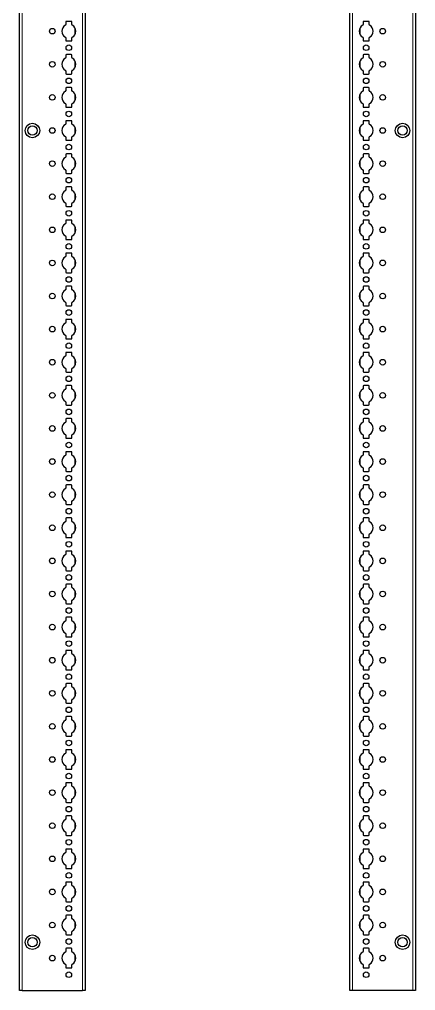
# Model space of a CAD drawing. Header units: millimetres. Extents: x -199 to 2259, y -1747 to 1507.
# Drawn here: x 1959 to 2259, y -852 to -118 of the extents above; entities that cross this region are included whole.
import ezdxf

# ---------------------------------------------------------------- set-up
doc = ezdxf.new("R2010")
doc.units = ezdxf.units.MM

msp = doc.modelspace()

# ---------------------------------------------------------------- linework, layer by layer
at = {"color": 7, "linetype": 'Continuous', "lineweight": 25}
for p, q in [((1959.21, -851.79), (1959.21, 447.21)), ((2008.91, 447.21), (2008.91, -851.79)), ((2208.91, -851.79), (2208.91, 447.21)), ((2258.61, 447.21), (2258.61, -851.79)), ((1994.26, -120.39), (1994.26, -122.27)), ((1998.36, -119.89), (1994.76, -119.89)), ((1998.86, -122.27), (1998.86, -120.39)), ((2218.96, -120.39), (2218.96, -122.27)), ((2223.06, -119.89), (2219.46, -119.89)), ((2223.56, -122.27), (2223.56, -120.39)), ((1994.26, -132.32), (1994.26, -134.19)), ((1994.76, -134.69), (1998.36, -134.69)), ((1998.86, -134.19), (1998.86, -132.32)), ((2218.96, -132.32), (2218.96, -134.19)), ((2219.46, -134.69), (2223.06, -134.69)), ((2223.56, -134.19), (2223.56, -132.32)), ((1994.26, -145.39), (1994.26, -147.27)), ((1998.36, -144.89), (1994.76, -144.89)), ((1998.86, -147.27), (1998.86, -145.39)), ((2218.96, -145.39), (2218.96, -147.27)), ((2223.06, -144.89), (2219.46, -144.89)), ((2223.56, -147.27), (2223.56, -145.39)), ((1994.26, -157.32), (1994.26, -159.19)), ((1994.76, -159.69), (1998.36, -159.69)), ((1998.86, -159.19), (1998.86, -157.32)), ((2218.96, -157.32), (2218.96, -159.19)), ((2219.46, -159.69), (2223.06, -159.69)), ((2223.56, -159.19), (2223.56, -157.32)), ((1994.26, -170.39), (1994.26, -172.27)), ((1998.36, -169.89), (1994.76, -169.89)), ((1998.86, -172.27), (1998.86, -170.39)), ((2218.96, -170.39), (2218.96, -172.27)), ((2223.06, -169.89), (2219.46, -169.89)), ((2223.56, -172.27), (2223.56, -170.39)), ((1994.26, -182.32), (1994.26, -184.19)), ((1998.86, -184.19), (1998.86, -182.32)), ((2218.96, -182.32), (2218.96, -184.19)), ((2223.56, -184.19), (2223.56, -182.32)), ((1994.76, -184.69), (1998.36, -184.69)), ((2219.46, -184.69), (2223.06, -184.69)), ((1994.26, -195.39), (1994.26, -197.27)), ((1998.36, -194.89), (1994.76, -194.89)), ((1998.86, -197.27), (1998.86, -195.39)), ((2218.96, -195.39), (2218.96, -197.27)), ((2223.06, -194.89), (2219.46, -194.89)), ((2223.56, -197.27), (2223.56, -195.39)), ((1994.26, -207.32), (1994.26, -209.19)), ((1994.76, -209.69), (1998.36, -209.69)), ((1998.86, -209.19), (1998.86, -207.32)), ((2218.96, -207.32), (2218.96, -209.19)), ((2219.46, -209.69), (2223.06, -209.69)), ((2223.56, -209.19), (2223.56, -207.32)), ((1998.36, -219.89), (1994.76, -219.89)), ((2223.06, -219.89), (2219.46, -219.89)), ((1994.26, -220.39), (1994.26, -222.27)), ((1998.86, -222.27), (1998.86, -220.39)), ((2218.96, -220.39), (2218.96, -222.27)), ((2223.56, -222.27), (2223.56, -220.39)), ((1994.26, -232.32), (1994.26, -234.19)), ((1998.86, -234.19), (1998.86, -232.32)), ((2218.96, -232.32), (2218.96, -234.19)), ((2223.56, -234.19), (2223.56, -232.32)), ((1994.76, -234.69), (1998.36, -234.69)), ((2219.46, -234.69), (2223.06, -234.69)), ((1994.26, -245.39), (1994.26, -247.27)), ((1998.36, -244.89), (1994.76, -244.89)), ((1998.86, -247.27), (1998.86, -245.39)), ((2218.96, -245.39), (2218.96, -247.27)), ((2223.06, -244.89), (2219.46, -244.89)), ((2223.56, -247.27), (2223.56, -245.39)), ((1994.26, -257.32), (1994.26, -259.19)), ((1994.76, -259.69), (1998.36, -259.69)), ((1998.86, -259.19), (1998.86, -257.32)), ((2218.96, -257.32), (2218.96, -259.19)), ((2219.46, -259.69), (2223.06, -259.69)), ((2223.56, -259.19), (2223.56, -257.32)), ((1994.26, -270.39), (1994.26, -272.27)), ((1998.36, -269.89), (1994.76, -269.89)), ((1998.86, -272.27), (1998.86, -270.39)), ((2218.96, -270.39), (2218.96, -272.27)), ((2223.06, -269.89), (2219.46, -269.89)), ((2223.56, -272.27), (2223.56, -270.39)), ((1994.26, -282.32), (1994.26, -284.19)), ((1994.76, -284.69), (1998.36, -284.69)), ((1998.86, -284.19), (1998.86, -282.32)), ((2218.96, -282.32), (2218.96, -284.19)), ((2219.46, -284.69), (2223.06, -284.69)), ((2223.56, -284.19), (2223.56, -282.32)), ((1994.26, -295.39), (1994.26, -297.27)), ((1998.36, -294.89), (1994.76, -294.89)), ((1998.86, -297.27), (1998.86, -295.39)), ((2218.96, -295.39), (2218.96, -297.27)), ((2223.06, -294.89), (2219.46, -294.89)), ((2223.56, -297.27), (2223.56, -295.39)), ((1994.26, -307.32), (1994.26, -309.19)), ((1998.86, -309.19), (1998.86, -307.32)), ((2218.96, -307.32), (2218.96, -309.19)), ((2223.56, -309.19), (2223.56, -307.32)), ((1994.76, -309.69), (1998.36, -309.69)), ((2219.46, -309.69), (2223.06, -309.69)), ((1994.26, -320.39), (1994.26, -322.27)), ((1998.36, -319.89), (1994.76, -319.89)), ((1998.86, -322.27), (1998.86, -320.39)), ((2218.96, -320.39), (2218.96, -322.27)), ((2223.06, -319.89), (2219.46, -319.89)), ((2223.56, -322.27), (2223.56, -320.39)), ((1994.26, -332.32), (1994.26, -334.19)), ((1994.76, -334.69), (1998.36, -334.69)), ((1998.86, -334.19), (1998.86, -332.32)), ((2218.96, -332.32), (2218.96, -334.19)), ((2219.46, -334.69), (2223.06, -334.69)), ((2223.56, -334.19), (2223.56, -332.32)), ((1994.26, -345.39), (1994.26, -347.27)), ((1998.36, -344.89), (1994.76, -344.89)), ((1998.86, -347.27), (1998.86, -345.39)), ((2218.96, -345.39), (2218.96, -347.27)), ((2223.06, -344.89), (2219.46, -344.89)), ((2223.56, -347.27), (2223.56, -345.39)), ((1994.26, -357.32), (1994.26, -359.19)), ((1998.86, -359.19), (1998.86, -357.32)), ((2218.96, -357.32), (2218.96, -359.19)), ((2223.56, -359.19), (2223.56, -357.32)), ((1994.76, -359.69), (1998.36, -359.69)), ((2219.46, -359.69), (2223.06, -359.69)), ((1994.26, -370.39), (1994.26, -372.27)), ((1998.36, -369.89), (1994.76, -369.89)), ((1998.86, -372.27), (1998.86, -370.39)), ((2218.96, -370.39), (2218.96, -372.27)), ((2223.06, -369.89), (2219.46, -369.89)), ((2223.56, -372.27), (2223.56, -370.39)), ((1994.26, -382.32), (1994.26, -384.19)), ((1994.76, -384.69), (1998.36, -384.69)), ((1998.86, -384.19), (1998.86, -382.32)), ((2218.96, -382.32), (2218.96, -384.19)), ((2219.46, -384.69), (2223.06, -384.69)), ((2223.56, -384.19), (2223.56, -382.32)), ((1994.26, -395.39), (1994.26, -397.27)), ((1998.36, -394.89), (1994.76, -394.89)), ((1998.86, -397.27), (1998.86, -395.39)), ((2218.96, -395.39), (2218.96, -397.27)), ((2223.06, -394.89), (2219.46, -394.89)), ((2223.56, -397.27), (2223.56, -395.39)), ((1994.26, -407.32), (1994.26, -409.19)), ((1994.76, -409.69), (1998.36, -409.69)), ((1998.86, -409.19), (1998.86, -407.32)), ((2218.96, -407.32), (2218.96, -409.19)), ((2219.46, -409.69), (2223.06, -409.69)), ((2223.56, -409.19), (2223.56, -407.32)), ((1994.26, -420.39), (1994.26, -422.27)), ((1998.36, -419.89), (1994.76, -419.89)), ((1998.86, -422.27), (1998.86, -420.39)), ((2218.96, -420.39), (2218.96, -422.27)), ((2223.06, -419.89), (2219.46, -419.89)), ((2223.56, -422.27), (2223.56, -420.39)), ((1994.26, -432.32), (1994.26, -434.19)), ((1998.86, -434.19), (1998.86, -432.32)), ((2218.96, -432.32), (2218.96, -434.19)), ((2223.56, -434.19), (2223.56, -432.32)), ((1994.76, -434.69), (1998.36, -434.69)), ((2219.46, -434.69), (2223.06, -434.69)), ((1994.26, -445.39), (1994.26, -447.27)), ((1998.36, -444.89), (1994.76, -444.89)), ((1998.86, -447.27), (1998.86, -445.39)), ((2218.96, -445.39), (2218.96, -447.27)), ((2223.06, -444.89), (2219.46, -444.89)), ((2223.56, -447.27), (2223.56, -445.39)), ((1994.26, -457.32), (1994.26, -459.19)), ((1994.76, -459.69), (1998.36, -459.69)), ((1998.86, -459.19), (1998.86, -457.32)), ((2218.96, -457.32), (2218.96, -459.19)), ((2219.46, -459.69), (2223.06, -459.69)), ((2223.56, -459.19), (2223.56, -457.32)), ((1994.26, -470.39), (1994.26, -472.27)), ((1998.36, -469.89), (1994.76, -469.89)), ((1998.86, -472.27), (1998.86, -470.39)), ((2218.96, -470.39), (2218.96, -472.27)), ((2223.06, -469.89), (2219.46, -469.89)), ((2223.56, -472.27), (2223.56, -470.39)), ((1994.26, -482.32), (1994.26, -484.19)), ((1998.86, -484.19), (1998.86, -482.32)), ((2218.96, -482.32), (2218.96, -484.19)), ((2223.56, -484.19), (2223.56, -482.32)), ((1994.76, -484.69), (1998.36, -484.69)), ((2219.46, -484.69), (2223.06, -484.69)), ((1994.26, -495.39), (1994.26, -497.27)), ((1998.36, -494.89), (1994.76, -494.89)), ((1998.86, -497.27), (1998.86, -495.39)), ((2218.96, -495.39), (2218.96, -497.27)), ((2223.06, -494.89), (2219.46, -494.89)), ((2223.56, -497.27), (2223.56, -495.39)), ((1994.26, -507.32), (1994.26, -509.19)), ((1994.76, -509.69), (1998.36, -509.69)), ((1998.86, -509.19), (1998.86, -507.32)), ((2218.96, -507.32), (2218.96, -509.19)), ((2219.46, -509.69), (2223.06, -509.69)), ((2223.56, -509.19), (2223.56, -507.32)), ((1994.26, -520.39), (1994.26, -522.27)), ((1998.36, -519.89), (1994.76, -519.89)), ((1998.86, -522.27), (1998.86, -520.39)), ((2218.96, -520.39), (2218.96, -522.27)), ((2223.06, -519.89), (2219.46, -519.89)), ((2223.56, -522.27), (2223.56, -520.39)), ((1994.26, -532.32), (1994.26, -534.19)), ((1994.76, -534.69), (1998.36, -534.69)), ((1998.86, -534.19), (1998.86, -532.32)), ((2218.96, -532.32), (2218.96, -534.19)), ((2219.46, -534.69), (2223.06, -534.69)), ((2223.56, -534.19), (2223.56, -532.32)), ((1994.26, -545.39), (1994.26, -547.27)), ((1998.36, -544.89), (1994.76, -544.89)), ((1998.86, -547.27), (1998.86, -545.39)), ((2218.96, -545.39), (2218.96, -547.27)), ((2223.06, -544.89), (2219.46, -544.89)), ((2223.56, -547.27), (2223.56, -545.39)), ((1994.26, -557.32), (1994.26, -559.19)), ((1998.86, -559.19), (1998.86, -557.32)), ((2218.96, -557.32), (2218.96, -559.19)), ((2223.56, -559.19), (2223.56, -557.32)), ((1994.76, -559.69), (1998.36, -559.69)), ((2219.46, -559.69), (2223.06, -559.69)), ((1994.26, -570.39), (1994.26, -572.27)), ((1998.36, -569.89), (1994.76, -569.89)), ((1998.86, -572.27), (1998.86, -570.39)), ((2218.96, -570.39), (2218.96, -572.27)), ((2223.06, -569.89), (2219.46, -569.89)), ((2223.56, -572.27), (2223.56, -570.39)), ((1994.26, -582.32), (1994.26, -584.19)), ((1994.76, -584.69), (1998.36, -584.69)), ((1998.86, -584.19), (1998.86, -582.32)), ((2218.96, -582.32), (2218.96, -584.19)), ((2219.46, -584.69), (2223.06, -584.69)), ((2223.56, -584.19), (2223.56, -582.32)), ((1994.26, -595.39), (1994.26, -597.27)), ((1998.36, -594.89), (1994.76, -594.89)), ((1998.86, -597.27), (1998.86, -595.39)), ((2218.96, -595.39), (2218.96, -597.27)), ((2223.06, -594.89), (2219.46, -594.89)), ((2223.56, -597.27), (2223.56, -595.39)), ((1994.26, -607.32), (1994.26, -609.19)), ((1998.86, -609.19), (1998.86, -607.32)), ((2218.96, -607.32), (2218.96, -609.19)), ((2223.56, -609.19), (2223.56, -607.32)), ((1994.76, -609.69), (1998.36, -609.69)), ((2219.46, -609.69), (2223.06, -609.69)), ((1994.26, -620.39), (1994.26, -622.27)), ((1998.36, -619.89), (1994.76, -619.89)), ((1998.86, -622.27), (1998.86, -620.39)), ((2218.96, -620.39), (2218.96, -622.27)), ((2223.06, -619.89), (2219.46, -619.89)), ((2223.56, -622.27), (2223.56, -620.39)), ((1994.26, -632.32), (1994.26, -634.19)), ((1994.76, -634.69), (1998.36, -634.69)), ((1998.86, -634.19), (1998.86, -632.32)), ((2218.96, -632.32), (2218.96, -634.19)), ((2219.46, -634.69), (2223.06, -634.69)), ((2223.56, -634.19), (2223.56, -632.32)), ((1998.36, -644.89), (1994.76, -644.89)), ((2223.06, -644.89), (2219.46, -644.89)), ((1994.26, -645.39), (1994.26, -647.27)), ((1998.86, -647.27), (1998.86, -645.39)), ((2218.96, -645.39), (2218.96, -647.27)), ((2223.56, -647.27), (2223.56, -645.39)), ((1994.26, -657.32), (1994.26, -659.19)), ((1994.76, -659.69), (1998.36, -659.69)), ((1998.86, -659.19), (1998.86, -657.32)), ((2218.96, -657.32), (2218.96, -659.19)), ((2219.46, -659.69), (2223.06, -659.69)), ((2223.56, -659.19), (2223.56, -657.32)), ((1994.26, -670.39), (1994.26, -672.27)), ((1998.36, -669.89), (1994.76, -669.89)), ((1998.86, -672.27), (1998.86, -670.39)), ((2218.96, -670.39), (2218.96, -672.27)), ((2223.06, -669.89), (2219.46, -669.89)), ((2223.56, -672.27), (2223.56, -670.39)), ((1994.26, -682.32), (1994.26, -684.19)), ((1994.76, -684.69), (1998.36, -684.69)), ((1998.86, -684.19), (1998.86, -682.32)), ((2218.96, -682.32), (2218.96, -684.19)), ((2219.46, -684.69), (2223.06, -684.69)), ((2223.56, -684.19), (2223.56, -682.32)), ((1994.26, -695.39), (1994.26, -697.27)), ((1998.36, -694.89), (1994.76, -694.89)), ((1998.86, -697.27), (1998.86, -695.39)), ((2218.96, -695.39), (2218.96, -697.27)), ((2223.06, -694.89), (2219.46, -694.89)), ((2223.56, -697.27), (2223.56, -695.39)), ((1994.26, -707.32), (1994.26, -709.19)), ((1994.76, -709.69), (1998.36, -709.69)), ((1998.86, -709.19), (1998.86, -707.32)), ((2218.96, -707.32), (2218.96, -709.19)), ((2219.46, -709.69), (2223.06, -709.69)), ((2223.56, -709.19), (2223.56, -707.32)), ((1994.26, -720.39), (1994.26, -722.27)), ((1998.36, -719.89), (1994.76, -719.89)), ((1998.86, -722.27), (1998.86, -720.39)), ((2218.96, -720.39), (2218.96, -722.27)), ((2223.06, -719.89), (2219.46, -719.89)), ((2223.56, -722.27), (2223.56, -720.39)), ((1994.26, -732.32), (1994.26, -734.19)), ((1998.86, -734.19), (1998.86, -732.32)), ((2218.96, -732.32), (2218.96, -734.19)), ((2223.56, -734.19), (2223.56, -732.32)), ((1994.76, -734.69), (1998.36, -734.69)), ((2219.46, -734.69), (2223.06, -734.69)), ((1994.26, -745.39), (1994.26, -747.27)), ((1998.36, -744.89), (1994.76, -744.89)), ((1998.86, -747.27), (1998.86, -745.39)), ((2218.96, -745.39), (2218.96, -747.27)), ((2223.06, -744.89), (2219.46, -744.89)), ((2223.56, -747.27), (2223.56, -745.39)), ((1994.26, -757.32), (1994.26, -759.19)), ((1994.76, -759.69), (1998.36, -759.69)), ((1998.86, -759.19), (1998.86, -757.32)), ((2218.96, -757.32), (2218.96, -759.19)), ((2219.46, -759.69), (2223.06, -759.69)), ((2223.56, -759.19), (2223.56, -757.32)), ((1998.36, -769.89), (1994.76, -769.89)), ((2223.06, -769.89), (2219.46, -769.89)), ((1994.26, -770.39), (1994.26, -772.27)), ((1998.86, -772.27), (1998.86, -770.39)), ((2218.96, -770.39), (2218.96, -772.27)), ((2223.56, -772.27), (2223.56, -770.39)), ((1994.26, -782.32), (1994.26, -784.19)), ((1994.76, -784.69), (1998.36, -784.69)), ((1998.86, -784.19), (1998.86, -782.32)), ((2218.96, -782.32), (2218.96, -784.19)), ((2219.46, -784.69), (2223.06, -784.69)), ((2223.56, -784.19), (2223.56, -782.32)), ((1994.26, -795.39), (1994.26, -797.27)), ((1998.36, -794.89), (1994.76, -794.89)), ((1998.86, -797.27), (1998.86, -795.39)), ((2218.96, -795.39), (2218.96, -797.27)), ((2223.06, -794.89), (2219.46, -794.89)), ((2223.56, -797.27), (2223.56, -795.39)), ((1994.26, -807.32), (1994.26, -809.19)), ((1994.76, -809.69), (1998.36, -809.69)), ((1998.86, -809.19), (1998.86, -807.32)), ((2218.96, -807.32), (2218.96, -809.19)), ((2219.46, -809.69), (2223.06, -809.69)), ((2223.56, -809.19), (2223.56, -807.32)), ((1994.26, -820.39), (1994.26, -822.27)), ((1998.36, -819.89), (1994.76, -819.89)), ((1998.86, -822.27), (1998.86, -820.39)), ((2218.96, -820.39), (2218.96, -822.27)), ((2223.06, -819.89), (2219.46, -819.89)), ((2223.56, -822.27), (2223.56, -820.39)), ((1994.26, -832.32), (1994.26, -834.19)), ((1994.76, -834.69), (1998.36, -834.69)), ((1998.86, -834.19), (1998.86, -832.32)), ((2218.96, -832.32), (2218.96, -834.19)), ((2219.46, -834.69), (2223.06, -834.69)), ((2223.56, -834.19), (2223.56, -832.32)), ((1961.21, -851.79), (1959.21, -851.79)), ((1961.21, -851.79), (2006.91, -851.79)), ((2008.91, -851.79), (2006.91, -851.79)), ((2210.91, -851.79), (2208.91, -851.79)), ((2256.61, -851.79), (2210.91, -851.79)), ((2258.61, -851.79), (2256.61, -851.79))]:
    msp.add_line(p, q, dxfattribs=at)
at = {"color": 8, "linetype": 'Continuous', "lineweight": 18}
for p, q in [((1961.21, 447.21), (1961.21, -851.79)), ((2006.91, -851.79), (2006.91, 447.21)), ((2210.91, 447.21), (2210.91, -851.79)), ((2256.61, -851.79), (2256.61, 447.21)), ((2001.06, -130), (2001.06, -124.59)), ((2216.76, -124.59), (2216.76, -130)), ((2001.06, -155), (2001.06, -149.59)), ((2216.76, -149.59), (2216.76, -155)), ((2001.06, -180), (2001.06, -174.59)), ((2216.76, -174.59), (2216.76, -180)), ((2001.06, -205), (2001.06, -199.59)), ((2216.76, -199.59), (2216.76, -205)), ((2001.06, -230), (2001.06, -224.59)), ((2216.76, -224.59), (2216.76, -230)), ((2001.06, -255), (2001.06, -249.59)), ((2216.76, -249.59), (2216.76, -255)), ((2001.06, -280), (2001.06, -274.59)), ((2216.76, -274.59), (2216.76, -280)), ((2001.06, -305), (2001.06, -299.59)), ((2216.76, -299.59), (2216.76, -305)), ((2001.06, -330), (2001.06, -324.59)), ((2216.76, -324.59), (2216.76, -330)), ((2001.06, -355), (2001.06, -349.59)), ((2216.76, -349.59), (2216.76, -355)), ((2001.06, -380), (2001.06, -374.59)), ((2216.76, -374.59), (2216.76, -380)), ((2001.06, -405), (2001.06, -399.59)), ((2216.76, -399.59), (2216.76, -405)), ((2001.06, -430), (2001.06, -424.59)), ((2216.76, -424.59), (2216.76, -430)), ((2001.06, -455), (2001.06, -449.59)), ((2216.76, -449.59), (2216.76, -455)), ((2001.06, -480), (2001.06, -474.59)), ((2216.76, -474.59), (2216.76, -480)), ((2001.06, -505), (2001.06, -499.59)), ((2216.76, -499.59), (2216.76, -505)), ((2001.06, -530), (2001.06, -524.59)), ((2216.76, -524.59), (2216.76, -530)), ((2001.06, -555), (2001.06, -549.59)), ((2216.76, -549.59), (2216.76, -555)), ((2001.06, -580), (2001.06, -574.59)), ((2216.76, -574.59), (2216.76, -580)), ((2001.06, -605), (2001.06, -599.59)), ((2216.76, -599.59), (2216.76, -605)), ((2001.06, -630), (2001.06, -624.59)), ((2216.76, -624.59), (2216.76, -630)), ((2001.06, -655), (2001.06, -649.59)), ((2216.76, -649.59), (2216.76, -655)), ((2001.06, -680), (2001.06, -674.59)), ((2216.76, -674.59), (2216.76, -680)), ((2001.06, -705), (2001.06, -699.59)), ((2216.76, -699.59), (2216.76, -705)), ((2001.06, -730), (2001.06, -724.59)), ((2216.76, -724.59), (2216.76, -730)), ((2001.06, -755), (2001.06, -749.59)), ((2216.76, -749.59), (2216.76, -755)), ((2001.06, -780), (2001.06, -774.59)), ((2216.76, -774.59), (2216.76, -780)), ((2001.06, -805), (2001.06, -799.59)), ((2216.76, -799.59), (2216.76, -805)), ((2001.06, -830), (2001.06, -824.59)), ((2216.76, -824.59), (2216.76, -830))]:
    msp.add_line(p, q, dxfattribs=at)
at = {"color": 7, "linetype": 'Continuous', "lineweight": 25}
for centre, radius in [((1984.06, -127.29), 2.12), ((2233.76, -127.29), 2.12), ((1996.56, -139.79), 2.12), ((2221.26, -139.79), 2.12), ((1984.06, -152.29), 2.12), ((2233.76, -152.29), 2.12), ((1996.56, -164.79), 2.12), ((2221.26, -164.79), 2.12), ((1984.06, -177.29), 2.12), ((2233.76, -177.29), 2.12), ((1996.56, -189.79), 2.12), ((2221.26, -189.79), 2.12), ((1969.06, -202.29), 5.5), ((2248.76, -202.29), 5.5), ((1969.06, -202.29), 3.5), ((1984.06, -202.29), 2.12), ((2233.76, -202.29), 2.13), ((2248.76, -202.29), 3.5), ((1996.56, -214.79), 2.12), ((2221.26, -214.79), 2.12), ((1984.06, -227.29), 2.12), ((2233.76, -227.29), 2.12), ((1996.56, -239.79), 2.12), ((2221.26, -239.79), 2.12), ((1984.06, -252.29), 2.12), ((2233.76, -252.29), 2.12), ((1996.56, -264.79), 2.12), ((2221.26, -264.79), 2.12), ((1984.06, -277.29), 2.12), ((2233.76, -277.29), 2.12), ((1996.56, -289.79), 2.12), ((2221.26, -289.79), 2.12), ((1984.06, -302.29), 2.12), ((2233.76, -302.29), 2.13), ((1996.56, -314.79), 2.12), ((2221.26, -314.79), 2.12), ((1984.06, -327.29), 2.12), ((2233.76, -327.29), 2.13), ((1996.56, -339.79), 2.12), ((2221.26, -339.79), 2.12), ((1984.06, -352.29), 2.12), ((2233.76, -352.29), 2.13), ((1996.56, -364.79), 2.12), ((2221.26, -364.79), 2.12), ((1984.06, -377.29), 2.12), ((2233.76, -377.29), 2.13), ((1996.56, -389.79), 2.12), ((2221.26, -389.79), 2.12), ((1984.06, -402.29), 2.12), ((2233.76, -402.29), 2.13), ((1996.56, -414.79), 2.12), ((2221.26, -414.79), 2.12), ((1984.06, -427.29), 2.12), ((2233.76, -427.29), 2.13), ((1996.56, -439.79), 2.12), ((2221.26, -439.79), 2.12), ((1984.06, -452.29), 2.12), ((2233.76, -452.29), 2.13), ((1996.56, -464.79), 2.12), ((2221.26, -464.79), 2.13), ((1984.06, -477.29), 2.12), ((2233.76, -477.29), 2.13), ((1996.56, -489.79), 2.13), ((2221.26, -489.79), 2.12), ((1984.06, -502.29), 2.13), ((2233.76, -502.29), 2.13), ((1996.56, -514.79), 2.13), ((2221.26, -514.79), 2.12), ((1984.06, -527.29), 2.13), ((2233.76, -527.29), 2.13), ((1996.56, -539.79), 2.13), ((2221.26, -539.79), 2.12), ((1984.06, -552.29), 2.13), ((2233.76, -552.29), 2.13), ((1996.56, -564.79), 2.13), ((2221.26, -564.79), 2.12), ((1984.06, -577.29), 2.13), ((2233.76, -577.29), 2.13), ((1996.56, -589.79), 2.13), ((2221.26, -589.79), 2.12), ((1984.06, -602.29), 2.13), ((2233.76, -602.29), 2.13), ((1996.56, -614.79), 2.12), ((2221.26, -614.79), 2.12), ((1984.06, -627.29), 2.12), ((2233.76, -627.29), 2.13), ((1996.56, -639.79), 2.12), ((2221.26, -639.79), 2.12), ((1984.06, -652.29), 2.12), ((2233.76, -652.29), 2.13), ((1996.56, -664.79), 2.12), ((2221.26, -664.79), 2.12), ((1984.06, -677.29), 2.12), ((2233.76, -677.29), 2.13), ((1996.56, -689.79), 2.12), ((2221.26, -689.79), 2.12), ((1984.06, -702.29), 2.12), ((2233.76, -702.29), 2.13), ((1996.56, -714.79), 2.12), ((2221.26, -714.79), 2.12), ((1984.06, -727.29), 2.12), ((2233.76, -727.29), 2.13), ((1996.56, -739.79), 2.12), ((2221.26, -739.79), 2.13), ((1984.06, -752.29), 2.12), ((2233.76, -752.29), 2.13), ((1996.56, -764.79), 2.12), ((2221.26, -764.79), 2.12), ((1984.06, -777.29), 2.12), ((2233.76, -777.29), 2.13), ((1996.56, -789.79), 2.12), ((2221.26, -789.79), 2.13), ((1984.06, -802.29), 2.12), ((2233.76, -802.29), 2.13), ((1969.06, -815.29), 5.5), ((1969.06, -815.29), 3.5), ((1996.56, -814.79), 2.12), ((2221.26, -814.79), 2.13), ((2248.76, -815.29), 5.5), ((2248.76, -815.29), 3.5), ((1984.06, -827.29), 2.12), ((2233.76, -827.29), 2.13), ((1996.56, -839.79), 2.12), ((2221.26, -839.79), 2.13)]:
    msp.add_circle(centre, radius, dxfattribs=at)
for centre, radius, start, end in [((1996.56, -127.29), 5.25, 119.14074, 240.85926), ((1993.76, -122.27), 0.5, 299.14074, 0), ((1994.76, -120.39), 0.5, 90, 180), ((1998.36, -120.39), 0.5, 0, 90), ((1999.36, -122.27), 0.5, 180, 240.85926), ((1996.56, -127.29), 5.25, 299.14074, 60.85926), ((2221.26, -127.29), 5.25, 119.14074, 240.85926), ((2218.46, -122.27), 0.5, 299.14074, 0), ((2219.46, -120.39), 0.5, 90, 180), ((2223.06, -120.39), 0.5, 0, 90), ((2224.06, -122.27), 0.5, 180, 240.85926), ((2221.26, -127.29), 5.25, 299.14074, 60.85926), ((1993.76, -132.32), 0.5, 0, 60.85926), ((1999.36, -132.32), 0.5, 119.14074, 180), ((2218.46, -132.32), 0.5, 0, 60.85926), ((2224.06, -132.32), 0.5, 119.14074, 180), ((1994.76, -134.19), 0.5, 180, 270), ((1998.36, -134.19), 0.5, 270, 0), ((2219.46, -134.19), 0.5, 180, 270), ((2223.06, -134.19), 0.5, 270, 0), ((1994.76, -145.39), 0.5, 90, 180), ((1998.36, -145.39), 0.5, 0, 90), ((2219.46, -145.39), 0.5, 90, 180), ((2223.06, -145.39), 0.5, 0, 90), ((1996.56, -152.29), 5.25, 119.14074, 240.85926), ((1993.76, -147.27), 0.5, 299.14074, 0), ((1999.36, -147.27), 0.5, 180, 240.85926), ((1996.56, -152.29), 5.25, 299.14074, 60.85926), ((2221.26, -152.29), 5.25, 119.14074, 240.85926), ((2218.46, -147.27), 0.5, 299.14074, 0), ((2224.06, -147.27), 0.5, 180, 240.85926), ((2221.26, -152.29), 5.25, 299.14074, 60.85926), ((1993.76, -157.32), 0.5, 0, 60.85926), ((1994.76, -159.19), 0.5, 180, 270), ((1998.36, -159.19), 0.5, 270, 0), ((1999.36, -157.32), 0.5, 119.14074, 180), ((2218.46, -157.32), 0.5, 0, 60.85926), ((2219.46, -159.19), 0.5, 180, 270), ((2223.06, -159.19), 0.5, 270, 0), ((2224.06, -157.32), 0.5, 119.14074, 180), ((1996.56, -177.29), 5.25, 119.14074, 240.85926), ((1993.76, -172.27), 0.5, 299.14074, 0), ((1994.76, -170.39), 0.5, 90, 180), ((1998.36, -170.39), 0.5, 0, 90), ((1999.36, -172.27), 0.5, 180, 240.85926), ((1996.56, -177.29), 5.25, 299.14074, 60.85926), ((2221.26, -177.29), 5.25, 119.14074, 240.85926), ((2218.46, -172.27), 0.5, 299.14074, 0), ((2219.46, -170.39), 0.5, 90, 180), ((2223.06, -170.39), 0.5, 0, 90), ((2224.06, -172.27), 0.5, 180, 240.85926), ((2221.26, -177.29), 5.25, 299.14074, 60.85926), ((1993.76, -182.32), 0.5, 0, 60.85926), ((1999.36, -182.32), 0.5, 119.14074, 180), ((2218.46, -182.32), 0.5, 0, 60.85926), ((2224.06, -182.32), 0.5, 119.14074, 180), ((1994.76, -184.19), 0.5, 180, 270), ((1998.36, -184.19), 0.5, 270, 0), ((2219.46, -184.19), 0.5, 180, 270), ((2223.06, -184.19), 0.5, 270, 0), ((1996.56, -202.29), 5.25, 119.14074, 240.85926), ((1993.76, -197.27), 0.5, 299.14074, 0), ((1994.76, -195.39), 0.5, 90, 180), ((1998.36, -195.39), 0.5, 0, 90), ((1999.36, -197.27), 0.5, 180, 240.85926), ((1996.56, -202.29), 5.25, 299.14074, 60.85926), ((2221.26, -202.29), 5.25, 119.14074, 240.85926), ((2218.46, -197.27), 0.5, 299.14074, 0), ((2219.46, -195.39), 0.5, 90, 180), ((2223.06, -195.39), 0.5, 0, 90), ((2224.06, -197.27), 0.5, 180, 240.85926), ((2221.26, -202.29), 5.25, 299.14074, 60.85926), ((1993.76, -207.32), 0.5, 0, 60.85926), ((1994.76, -209.19), 0.5, 180, 270), ((1998.36, -209.19), 0.5, 270, 0), ((1999.36, -207.32), 0.5, 119.14074, 180), ((2218.46, -207.32), 0.5, 0, 60.85926), ((2219.46, -209.19), 0.5, 180, 270), ((2223.06, -209.19), 0.5, 270, 0), ((2224.06, -207.32), 0.5, 119.14074, 180), ((1994.76, -220.39), 0.5, 90, 180), ((1998.36, -220.39), 0.5, 0, 90), ((2219.46, -220.39), 0.5, 90, 180), ((2223.06, -220.39), 0.5, 0, 90), ((1996.56, -227.29), 5.25, 119.14074, 240.85926), ((1993.76, -222.27), 0.5, 299.14074, 0), ((1999.36, -222.27), 0.5, 180, 240.85926), ((1996.56, -227.29), 5.25, 299.14074, 60.85926), ((2221.26, -227.29), 5.25, 119.14074, 240.85926), ((2218.46, -222.27), 0.5, 299.14074, 0), ((2224.06, -222.27), 0.5, 180, 240.85926), ((2221.26, -227.29), 5.25, 299.14074, 60.85926), ((1993.76, -232.32), 0.5, 0, 60.85926), ((1994.76, -234.19), 0.5, 180, 270), ((1998.36, -234.19), 0.5, 270, 0), ((1999.36, -232.32), 0.5, 119.14074, 180), ((2218.46, -232.32), 0.5, 0, 60.85926), ((2219.46, -234.19), 0.5, 180, 270), ((2223.06, -234.19), 0.5, 270, 0), ((2224.06, -232.32), 0.5, 119.14074, 180), ((1996.56, -252.29), 5.25, 119.14074, 240.85926), ((1993.76, -247.27), 0.5, 299.14074, 0), ((1994.76, -245.39), 0.5, 90, 180), ((1998.36, -245.39), 0.5, 0, 90), ((1999.36, -247.27), 0.5, 180, 240.85926), ((1996.56, -252.29), 5.25, 299.14074, 60.85926), ((2221.26, -252.29), 5.25, 119.14074, 240.85926), ((2218.46, -247.27), 0.5, 299.14074, 0), ((2219.46, -245.39), 0.5, 90, 180), ((2223.06, -245.39), 0.5, 0, 90), ((2224.06, -247.27), 0.5, 180, 240.85926), ((2221.26, -252.29), 5.25, 299.14074, 60.85926), ((1993.76, -257.32), 0.5, 0, 60.85926), ((1994.76, -259.19), 0.5, 180, 270), ((1998.36, -259.19), 0.5, 270, 0), ((1999.36, -257.32), 0.5, 119.14074, 180), ((2218.46, -257.32), 0.5, 0, 60.85926), ((2219.46, -259.19), 0.5, 180, 270), ((2223.06, -259.19), 0.5, 270, 0), ((2224.06, -257.32), 0.5, 119.14074, 180), ((1994.76, -270.39), 0.5, 90, 180), ((1998.36, -270.39), 0.5, 0, 90), ((2219.46, -270.39), 0.5, 90, 180), ((2223.06, -270.39), 0.5, 0, 90), ((1996.56, -277.29), 5.25, 119.14074, 240.85926), ((1993.76, -272.27), 0.5, 299.14074, 0), ((1999.36, -272.27), 0.5, 180, 240.85926), ((1996.56, -277.29), 5.25, 299.14074, 60.85926), ((2221.26, -277.29), 5.25, 119.14074, 240.85926), ((2218.46, -272.27), 0.5, 299.14074, 0), ((2224.06, -272.27), 0.5, 180, 240.85926), ((2221.26, -277.29), 5.25, 299.14074, 60.85926), ((1993.76, -282.32), 0.5, 0, 60.85926), ((1994.76, -284.19), 0.5, 180, 270), ((1998.36, -284.19), 0.5, 270, 0), ((1999.36, -282.32), 0.5, 119.14074, 180), ((2218.46, -282.32), 0.5, 0, 60.85926), ((2219.46, -284.19), 0.5, 180, 270), ((2223.06, -284.19), 0.5, 270, 0), ((2224.06, -282.32), 0.5, 119.14074, 180), ((1996.56, -302.29), 5.25, 119.14074, 240.85926), ((1993.76, -297.27), 0.5, 299.14074, 0), ((1994.76, -295.39), 0.5, 90, 180), ((1998.36, -295.39), 0.5, 0, 90), ((1999.36, -297.27), 0.5, 180, 240.85926), ((1996.56, -302.29), 5.25, 299.14074, 60.85926), ((2221.26, -302.29), 5.25, 119.14074, 240.85926), ((2218.46, -297.27), 0.5, 299.14074, 0), ((2219.46, -295.39), 0.5, 90, 180), ((2223.06, -295.39), 0.5, 0, 90), ((2224.06, -297.27), 0.5, 180, 240.85926), ((2221.26, -302.29), 5.25, 299.14074, 60.85926), ((1993.76, -307.32), 0.5, 0, 60.85926), ((1999.36, -307.32), 0.5, 119.14074, 180), ((2218.46, -307.32), 0.5, 0, 60.85926), ((2224.06, -307.32), 0.5, 119.14074, 180), ((1994.76, -309.19), 0.5, 180, 270), ((1998.36, -309.19), 0.5, 270, 0), ((2219.46, -309.19), 0.5, 180, 270), ((2223.06, -309.19), 0.5, 270, 0), ((1993.76, -322.27), 0.5, 299.14074, 0), ((1994.76, -320.39), 0.5, 90, 180), ((1998.36, -320.39), 0.5, 0, 90), ((1999.36, -322.27), 0.5, 180, 240.85926), ((2218.46, -322.27), 0.5, 299.14074, 0), ((2219.46, -320.39), 0.5, 90, 180), ((2223.06, -320.39), 0.5, 0, 90), ((2224.06, -322.27), 0.5, 180, 240.85926), ((1996.56, -327.29), 5.25, 119.14074, 240.85926), ((1996.56, -327.29), 5.25, 299.14074, 60.85926), ((2221.26, -327.29), 5.25, 119.14074, 240.85926), ((2221.26, -327.29), 5.25, 299.14074, 60.85926), ((1993.76, -332.32), 0.5, 0, 60.85926), ((1994.76, -334.19), 0.5, 180, 270), ((1998.36, -334.19), 0.5, 270, 0), ((1999.36, -332.32), 0.5, 119.14074, 180), ((2218.46, -332.32), 0.5, 0, 60.85926), ((2219.46, -334.19), 0.5, 180, 270), ((2223.06, -334.19), 0.5, 270, 0), ((2224.06, -332.32), 0.5, 119.14074, 180), ((1996.56, -352.29), 5.25, 119.14074, 240.85926), ((1993.76, -347.27), 0.5, 299.14074, 0), ((1994.76, -345.39), 0.5, 90, 180), ((1998.36, -345.39), 0.5, 0, 90), ((1999.36, -347.27), 0.5, 180, 240.85926), ((1996.56, -352.29), 5.25, 299.14074, 60.85926), ((2221.26, -352.29), 5.25, 119.14074, 240.85926), ((2218.46, -347.27), 0.5, 299.14074, 0), ((2219.46, -345.39), 0.5, 90, 180), ((2223.06, -345.39), 0.5, 0, 90), ((2224.06, -347.27), 0.5, 180, 240.85926), ((2221.26, -352.29), 5.25, 299.14074, 60.85926), ((1993.76, -357.32), 0.5, 0, 60.85926), ((1994.76, -359.19), 0.5, 180, 270), ((1998.36, -359.19), 0.5, 270, 0), ((1999.36, -357.32), 0.5, 119.14074, 180), ((2218.46, -357.32), 0.5, 0, 60.85926), ((2219.46, -359.19), 0.5, 180, 270), ((2223.06, -359.19), 0.5, 270, 0), ((2224.06, -357.32), 0.5, 119.14074, 180), ((1996.56, -377.29), 5.25, 119.14074, 240.85926), ((1993.76, -372.27), 0.5, 299.14074, 0), ((1994.76, -370.39), 0.5, 90, 180), ((1998.36, -370.39), 0.5, 0, 90), ((1999.36, -372.27), 0.5, 180, 240.85926), ((1996.56, -377.29), 5.25, 299.14074, 60.85926), ((2221.26, -377.29), 5.25, 119.14074, 240.85926), ((2218.46, -372.27), 0.5, 299.14074, 0), ((2219.46, -370.39), 0.5, 90, 180), ((2223.06, -370.39), 0.5, 0, 90), ((2224.06, -372.27), 0.5, 180, 240.85926), ((2221.26, -377.29), 5.25, 299.14074, 60.85926), ((1993.76, -382.32), 0.5, 0, 60.85926), ((1994.76, -384.19), 0.5, 180, 270), ((1998.36, -384.19), 0.5, 270, 0), ((1999.36, -382.32), 0.5, 119.14074, 180), ((2218.46, -382.32), 0.5, 0, 60.85926), ((2219.46, -384.19), 0.5, 180, 270), ((2223.06, -384.19), 0.5, 270, 0), ((2224.06, -382.32), 0.5, 119.14074, 180), ((1994.76, -395.39), 0.5, 90, 180), ((1998.36, -395.39), 0.5, 0, 90), ((2219.46, -395.39), 0.5, 90, 180), ((2223.06, -395.39), 0.5, 0, 90), ((1996.56, -402.29), 5.25, 119.14074, 240.85926), ((1993.76, -397.27), 0.5, 299.14074, 0), ((1999.36, -397.27), 0.5, 180, 240.85926), ((1996.56, -402.29), 5.25, 299.14074, 60.85926), ((2221.26, -402.29), 5.25, 119.14074, 240.85926), ((2218.46, -397.27), 0.5, 299.14074, 0), ((2224.06, -397.27), 0.5, 180, 240.85926), ((2221.26, -402.29), 5.25, 299.14074, 60.85926), ((1993.76, -407.32), 0.5, 0, 60.85926), ((1994.76, -409.19), 0.5, 180, 270), ((1998.36, -409.19), 0.5, 270, 0), ((1999.36, -407.32), 0.5, 119.14074, 180), ((2218.46, -407.32), 0.5, 0, 60.85926), ((2219.46, -409.19), 0.5, 180, 270), ((2223.06, -409.19), 0.5, 270, 0), ((2224.06, -407.32), 0.5, 119.14074, 180), ((1996.56, -427.29), 5.25, 119.14074, 240.85926), ((1993.76, -422.27), 0.5, 299.14074, 0), ((1994.76, -420.39), 0.5, 90, 180), ((1998.36, -420.39), 0.5, 0, 90), ((1999.36, -422.27), 0.5, 180, 240.85926), ((1996.56, -427.29), 5.25, 299.14074, 60.85926), ((2221.26, -427.29), 5.25, 119.14074, 240.85926), ((2218.46, -422.27), 0.5, 299.14074, 0), ((2219.46, -420.39), 0.5, 90, 180), ((2223.06, -420.39), 0.5, 0, 90), ((2224.06, -422.27), 0.5, 180, 240.85926), ((2221.26, -427.29), 5.25, 299.14074, 60.85926), ((1993.76, -432.32), 0.5, 0, 60.85926), ((1999.36, -432.32), 0.5, 119.14074, 180), ((2218.46, -432.32), 0.5, 0, 60.85926), ((2224.06, -432.32), 0.5, 119.14074, 180), ((1994.76, -434.19), 0.5, 180, 270), ((1998.36, -434.19), 0.5, 270, 0), ((2219.46, -434.19), 0.5, 180, 270), ((2223.06, -434.19), 0.5, 270, 0), ((1993.76, -447.27), 0.5, 299.14074, 0), ((1994.76, -445.39), 0.5, 90, 180), ((1998.36, -445.39), 0.5, 0, 90), ((1999.36, -447.27), 0.5, 180, 240.85926), ((2218.46, -447.27), 0.5, 299.14074, 0), ((2219.46, -445.39), 0.5, 90, 180), ((2223.06, -445.39), 0.5, 0, 90), ((2224.06, -447.27), 0.5, 180, 240.85926), ((1996.56, -452.29), 5.25, 119.14074, 240.85926), ((1996.56, -452.29), 5.25, 299.14074, 60.85926), ((2221.26, -452.29), 5.25, 119.14074, 240.85926), ((2221.26, -452.29), 5.25, 299.14074, 60.85926), ((1993.76, -457.32), 0.5, 0, 60.85926), ((1994.76, -459.19), 0.5, 180, 270), ((1998.36, -459.19), 0.5, 270, 0), ((1999.36, -457.32), 0.5, 119.14074, 180), ((2218.46, -457.32), 0.5, 0, 60.85926), ((2219.46, -459.19), 0.5, 180, 270), ((2223.06, -459.19), 0.5, 270, 0), ((2224.06, -457.32), 0.5, 119.14074, 180), ((1996.56, -477.29), 5.25, 119.14074, 240.85926), ((1993.76, -472.27), 0.5, 299.14074, 0), ((1994.76, -470.39), 0.5, 90, 180), ((1998.36, -470.39), 0.5, 0, 90), ((1999.36, -472.27), 0.5, 180, 240.85926), ((1996.56, -477.29), 5.25, 299.14074, 60.85926), ((2221.26, -477.29), 5.25, 119.14074, 240.85926), ((2218.46, -472.27), 0.5, 299.14074, 0), ((2219.46, -470.39), 0.5, 90, 180), ((2223.06, -470.39), 0.5, 0, 90), ((2224.06, -472.27), 0.5, 180, 240.85926), ((2221.26, -477.29), 5.25, 299.14074, 60.85926), ((1993.76, -482.32), 0.5, 0, 60.85926), ((1999.36, -482.32), 0.5, 119.14074, 180), ((2218.46, -482.32), 0.5, 0, 60.85926), ((2224.06, -482.32), 0.5, 119.14074, 180), ((1994.76, -484.19), 0.5, 180, 270), ((1998.36, -484.19), 0.5, 270, 0), ((2219.46, -484.19), 0.5, 180, 270), ((2223.06, -484.19), 0.5, 270, 0), ((1996.56, -502.29), 5.25, 119.14074, 240.85926), ((1993.76, -497.27), 0.5, 299.14074, 0), ((1994.76, -495.39), 0.5, 90, 180), ((1998.36, -495.39), 0.5, 0, 90), ((1999.36, -497.27), 0.5, 180, 240.85926), ((1996.56, -502.29), 5.25, 299.14074, 60.85926), ((2221.26, -502.29), 5.25, 119.14074, 240.85926), ((2218.46, -497.27), 0.5, 299.14074, 0), ((2219.46, -495.39), 0.5, 90, 180), ((2223.06, -495.39), 0.5, 0, 90), ((2224.06, -497.27), 0.5, 180, 240.85926), ((2221.26, -502.29), 5.25, 299.14074, 60.85926), ((1993.76, -507.32), 0.5, 0, 60.85926), ((1994.76, -509.19), 0.5, 180, 270), ((1998.36, -509.19), 0.5, 270, 0), ((1999.36, -507.32), 0.5, 119.14074, 180), ((2218.46, -507.32), 0.5, 0, 60.85926), ((2219.46, -509.19), 0.5, 180, 270), ((2223.06, -509.19), 0.5, 270, 0), ((2224.06, -507.32), 0.5, 119.14074, 180), ((1994.76, -520.39), 0.5, 90, 180), ((1998.36, -520.39), 0.5, 0, 90), ((2219.46, -520.39), 0.5, 90, 180), ((2223.06, -520.39), 0.5, 0, 90), ((1996.56, -527.29), 5.25, 119.14074, 240.85926), ((1993.76, -522.27), 0.5, 299.14074, 0), ((1999.36, -522.27), 0.5, 180, 240.85926), ((1996.56, -527.29), 5.25, 299.14074, 60.85926), ((2221.26, -527.29), 5.25, 119.14074, 240.85926), ((2218.46, -522.27), 0.5, 299.14074, 0), ((2224.06, -522.27), 0.5, 180, 240.85926), ((2221.26, -527.29), 5.25, 299.14074, 60.85926), ((1993.76, -532.32), 0.5, 0, 60.85926), ((1994.76, -534.19), 0.5, 180, 270), ((1998.36, -534.19), 0.5, 270, 0), ((1999.36, -532.32), 0.5, 119.14074, 180), ((2218.46, -532.32), 0.5, 0, 60.85926), ((2219.46, -534.19), 0.5, 180, 270), ((2223.06, -534.19), 0.5, 270, 0), ((2224.06, -532.32), 0.5, 119.14074, 180), ((1996.56, -552.29), 5.25, 119.14074, 240.85926), ((1993.76, -547.27), 0.5, 299.14074, 0), ((1994.76, -545.39), 0.5, 90, 180), ((1998.36, -545.39), 0.5, 0, 90), ((1999.36, -547.27), 0.5, 180, 240.85926), ((1996.56, -552.29), 5.25, 299.14074, 60.85926), ((2221.26, -552.29), 5.25, 119.14074, 240.85926), ((2218.46, -547.27), 0.5, 299.14074, 0), ((2219.46, -545.39), 0.5, 90, 180), ((2223.06, -545.39), 0.5, 0, 90), ((2224.06, -547.27), 0.5, 180, 240.85926), ((2221.26, -552.29), 5.25, 299.14074, 60.85926), ((1993.76, -557.32), 0.5, 0, 60.85926), ((1999.36, -557.32), 0.5, 119.14074, 180), ((2218.46, -557.32), 0.5, 0, 60.85926), ((2224.06, -557.32), 0.5, 119.14074, 180), ((1994.76, -559.19), 0.5, 180, 270), ((1998.36, -559.19), 0.5, 270, 0), ((2219.46, -559.19), 0.5, 180, 270), ((2223.06, -559.19), 0.5, 270, 0), ((1994.76, -570.39), 0.5, 90, 180), ((1998.36, -570.39), 0.5, 0, 90), ((2219.46, -570.39), 0.5, 90, 180), ((2223.06, -570.39), 0.5, 0, 90), ((1996.56, -577.29), 5.25, 119.14074, 240.85926), ((1993.76, -572.27), 0.5, 299.14074, 0), ((1999.36, -572.27), 0.5, 180, 240.85926), ((1996.56, -577.29), 5.25, 299.14074, 60.85926), ((2221.26, -577.29), 5.25, 119.14074, 240.85926), ((2218.46, -572.27), 0.5, 299.14074, 0), ((2224.06, -572.27), 0.5, 180, 240.85926), ((2221.26, -577.29), 5.25, 299.14074, 60.85926), ((1993.76, -582.32), 0.5, 0, 60.85926), ((1994.76, -584.19), 0.5, 180, 270), ((1998.36, -584.19), 0.5, 270, 0), ((1999.36, -582.32), 0.5, 119.14074, 180), ((2218.46, -582.32), 0.5, 0, 60.85926), ((2219.46, -584.19), 0.5, 180, 270), ((2223.06, -584.19), 0.5, 270, 0), ((2224.06, -582.32), 0.5, 119.14074, 180), ((1996.56, -602.29), 5.25, 119.14074, 240.85926), ((1993.76, -597.27), 0.5, 299.14074, 0), ((1994.76, -595.39), 0.5, 90, 180), ((1998.36, -595.39), 0.5, 0, 90), ((1999.36, -597.27), 0.5, 180, 240.85926), ((1996.56, -602.29), 5.25, 299.14074, 60.85926), ((2221.26, -602.29), 5.25, 119.14074, 240.85926), ((2218.46, -597.27), 0.5, 299.14074, 0), ((2219.46, -595.39), 0.5, 90, 180), ((2223.06, -595.39), 0.5, 0, 90), ((2224.06, -597.27), 0.5, 180, 240.85926), ((2221.26, -602.29), 5.25, 299.14074, 60.85926), ((1993.76, -607.32), 0.5, 0, 60.85926), ((1999.36, -607.32), 0.5, 119.14074, 180), ((2218.46, -607.32), 0.5, 0, 60.85926), ((2224.06, -607.32), 0.5, 119.14074, 180), ((1994.76, -609.19), 0.5, 180, 270), ((1998.36, -609.19), 0.5, 270, 0), ((2219.46, -609.19), 0.5, 180, 270), ((2223.06, -609.19), 0.5, 270, 0), ((1996.56, -627.29), 5.25, 119.14074, 240.85926), ((1993.76, -622.27), 0.5, 299.14074, 0), ((1994.76, -620.39), 0.5, 90, 180), ((1998.36, -620.39), 0.5, 0, 90), ((1999.36, -622.27), 0.5, 180, 240.85926), ((1996.56, -627.29), 5.25, 299.14074, 60.85926), ((2221.26, -627.29), 5.25, 119.14074, 240.85926), ((2218.46, -622.27), 0.5, 299.14074, 0), ((2219.46, -620.39), 0.5, 90, 180), ((2223.06, -620.39), 0.5, 0, 90), ((2224.06, -622.27), 0.5, 180, 240.85926), ((2221.26, -627.29), 5.25, 299.14074, 60.85926), ((1993.76, -632.32), 0.5, 0, 60.85926), ((1994.76, -634.19), 0.5, 180, 270), ((1998.36, -634.19), 0.5, 270, 0), ((1999.36, -632.32), 0.5, 119.14074, 180), ((2218.46, -632.32), 0.5, 0, 60.85926), ((2219.46, -634.19), 0.5, 180, 270), ((2223.06, -634.19), 0.5, 270, 0), ((2224.06, -632.32), 0.5, 119.14074, 180), ((1994.76, -645.39), 0.5, 90, 180), ((1998.36, -645.39), 0.5, 0, 90), ((2219.46, -645.39), 0.5, 90, 180), ((2223.06, -645.39), 0.5, 0, 90), ((1996.56, -652.29), 5.25, 119.14074, 240.85926), ((1993.76, -647.27), 0.5, 299.14074, 0), ((1999.36, -647.27), 0.5, 180, 240.85926), ((1996.56, -652.29), 5.25, 299.14074, 60.85926), ((2221.26, -652.29), 5.25, 119.14074, 240.85926), ((2218.46, -647.27), 0.5, 299.14074, 0), ((2224.06, -647.27), 0.5, 180, 240.85926), ((2221.26, -652.29), 5.25, 299.14074, 60.85926), ((1993.76, -657.32), 0.5, 0, 60.85926), ((1994.76, -659.19), 0.5, 180, 270), ((1998.36, -659.19), 0.5, 270, 0), ((1999.36, -657.32), 0.5, 119.14074, 180), ((2218.46, -657.32), 0.5, 0, 60.85926), ((2219.46, -659.19), 0.5, 180, 270), ((2223.06, -659.19), 0.5, 270, 0), ((2224.06, -657.32), 0.5, 119.14074, 180), ((1996.56, -677.29), 5.25, 119.14074, 240.85926), ((1993.76, -672.27), 0.5, 299.14074, 0), ((1994.76, -670.39), 0.5, 90, 180), ((1998.36, -670.39), 0.5, 0, 90), ((1999.36, -672.27), 0.5, 180, 240.85926), ((1996.56, -677.29), 5.25, 299.14074, 60.85926), ((2221.26, -677.29), 5.25, 119.14074, 240.85926), ((2218.46, -672.27), 0.5, 299.14074, 0), ((2219.46, -670.39), 0.5, 90, 180), ((2223.06, -670.39), 0.5, 0, 90), ((2224.06, -672.27), 0.5, 180, 240.85926), ((2221.26, -677.29), 5.25, 299.14074, 60.85926), ((1993.76, -682.32), 0.5, 0, 60.85926), ((1999.36, -682.32), 0.5, 119.14074, 180), ((2218.46, -682.32), 0.5, 0, 60.85926), ((2224.06, -682.32), 0.5, 119.14074, 180), ((1994.76, -684.19), 0.5, 180, 270), ((1998.36, -684.19), 0.5, 270, 0), ((2219.46, -684.19), 0.5, 180, 270), ((2223.06, -684.19), 0.5, 270, 0), ((1994.76, -695.39), 0.5, 90, 180), ((1998.36, -695.39), 0.5, 0, 90), ((2219.46, -695.39), 0.5, 90, 180), ((2223.06, -695.39), 0.5, 0, 90), ((1996.56, -702.29), 5.25, 119.14074, 240.85926), ((1993.76, -697.27), 0.5, 299.14074, 0), ((1999.36, -697.27), 0.5, 180, 240.85926), ((1996.56, -702.29), 5.25, 299.14074, 60.85926), ((2221.26, -702.29), 5.25, 119.14074, 240.85926), ((2218.46, -697.27), 0.5, 299.14074, 0), ((2224.06, -697.27), 0.5, 180, 240.85926), ((2221.26, -702.29), 5.25, 299.14074, 60.85926), ((1993.76, -707.32), 0.5, 0, 60.85926), ((1994.76, -709.19), 0.5, 180, 270), ((1998.36, -709.19), 0.5, 270, 0), ((1999.36, -707.32), 0.5, 119.14074, 180), ((2218.46, -707.32), 0.5, 0, 60.85926), ((2219.46, -709.19), 0.5, 180, 270), ((2223.06, -709.19), 0.5, 270, 0), ((2224.06, -707.32), 0.5, 119.14074, 180), ((1996.56, -727.29), 5.25, 119.14074, 240.85926), ((1993.76, -722.27), 0.5, 299.14074, 0), ((1994.76, -720.39), 0.5, 90, 180), ((1998.36, -720.39), 0.5, 0, 90), ((1999.36, -722.27), 0.5, 180, 240.85926), ((1996.56, -727.29), 5.25, 299.14074, 60.85926), ((2221.26, -727.29), 5.25, 119.14074, 240.85926), ((2218.46, -722.27), 0.5, 299.14074, 0), ((2219.46, -720.39), 0.5, 90, 180), ((2223.06, -720.39), 0.5, 0, 90), ((2224.06, -722.27), 0.5, 180, 240.85926), ((2221.26, -727.29), 5.25, 299.14074, 60.85926), ((1993.76, -732.32), 0.5, 0, 60.85926), ((1999.36, -732.32), 0.5, 119.14074, 180), ((2218.46, -732.32), 0.5, 0, 60.85926), ((2224.06, -732.32), 0.5, 119.14074, 180), ((1994.76, -734.19), 0.5, 180, 270), ((1998.36, -734.19), 0.5, 270, 0), ((2219.46, -734.19), 0.5, 180, 270), ((2223.06, -734.19), 0.5, 270, 0), ((1996.56, -752.29), 5.25, 119.14074, 240.85926), ((1993.76, -747.27), 0.5, 299.14074, 0), ((1994.76, -745.39), 0.5, 90, 180), ((1998.36, -745.39), 0.5, 0, 90), ((1999.36, -747.27), 0.5, 180, 240.85926), ((1996.56, -752.29), 5.25, 299.14074, 60.85926), ((2221.26, -752.29), 5.25, 119.14074, 240.85926), ((2218.46, -747.27), 0.5, 299.14074, 0), ((2219.46, -745.39), 0.5, 90, 180), ((2223.06, -745.39), 0.5, 0, 90), ((2224.06, -747.27), 0.5, 180, 240.85926), ((2221.26, -752.29), 5.25, 299.14074, 60.85926), ((1993.76, -757.32), 0.5, 0, 60.85926), ((1994.76, -759.19), 0.5, 180, 270), ((1998.36, -759.19), 0.5, 270, 0), ((1999.36, -757.32), 0.5, 119.14074, 180), ((2218.46, -757.32), 0.5, 0, 60.85926), ((2219.46, -759.19), 0.5, 180, 270), ((2223.06, -759.19), 0.5, 270, 0), ((2224.06, -757.32), 0.5, 119.14074, 180), ((1994.76, -770.39), 0.5, 90, 180), ((1998.36, -770.39), 0.5, 0, 90), ((2219.46, -770.39), 0.5, 90, 180), ((2223.06, -770.39), 0.5, 0, 90), ((1996.56, -777.29), 5.25, 119.14074, 240.85926), ((1993.76, -772.27), 0.5, 299.14074, 0), ((1999.36, -772.27), 0.5, 180, 240.85926), ((1996.56, -777.29), 5.25, 299.14074, 60.85926), ((2221.26, -777.29), 5.25, 119.14074, 240.85926), ((2218.46, -772.27), 0.5, 299.14074, 0), ((2224.06, -772.27), 0.5, 180, 240.85926), ((2221.26, -777.29), 5.25, 299.14074, 60.85926), ((1993.76, -782.32), 0.5, 0, 60.85926), ((1994.76, -784.19), 0.5, 180, 270), ((1998.36, -784.19), 0.5, 270, 0), ((1999.36, -782.32), 0.5, 119.14074, 180), ((2218.46, -782.32), 0.5, 0, 60.85926), ((2219.46, -784.19), 0.5, 180, 270), ((2223.06, -784.19), 0.5, 270, 0), ((2224.06, -782.32), 0.5, 119.14074, 180), ((1996.56, -802.29), 5.25, 119.14074, 240.85926), ((1993.76, -797.27), 0.5, 299.14074, 0), ((1994.76, -795.39), 0.5, 90, 180), ((1998.36, -795.39), 0.5, 0, 90), ((1999.36, -797.27), 0.5, 180, 240.85926), ((1996.56, -802.29), 5.25, 299.14074, 60.85926), ((2221.26, -802.29), 5.25, 119.14074, 240.85926), ((2218.46, -797.27), 0.5, 299.14074, 0), ((2219.46, -795.39), 0.5, 90, 180), ((2223.06, -795.39), 0.5, 0, 90), ((2224.06, -797.27), 0.5, 180, 240.85926), ((2221.26, -802.29), 5.25, 299.14074, 60.85926), ((1993.76, -807.32), 0.5, 0, 60.85926), ((1994.76, -809.19), 0.5, 180, 270), ((1998.36, -809.19), 0.5, 270, 0), ((1999.36, -807.32), 0.5, 119.14074, 180), ((2218.46, -807.32), 0.5, 0, 60.85926), ((2219.46, -809.19), 0.5, 180, 270), ((2223.06, -809.19), 0.5, 270, 0), ((2224.06, -807.32), 0.5, 119.14074, 180), ((1994.76, -820.39), 0.5, 90, 180), ((1998.36, -820.39), 0.5, 0, 90), ((2219.46, -820.39), 0.5, 90, 180), ((2223.06, -820.39), 0.5, 0, 90), ((1996.56, -827.29), 5.25, 119.14074, 240.85926), ((1993.76, -822.27), 0.5, 299.14074, 0), ((1999.36, -822.27), 0.5, 180, 240.85926), ((1996.56, -827.29), 5.25, 299.14074, 60.85926), ((2221.26, -827.29), 5.25, 119.14074, 240.85926), ((2218.46, -822.27), 0.5, 299.14074, 0), ((2224.06, -822.27), 0.5, 180, 240.85926), ((2221.26, -827.29), 5.25, 299.14074, 60.85926), ((1993.76, -832.32), 0.5, 0, 60.85926), ((1994.76, -834.19), 0.5, 180, 270), ((1998.36, -834.19), 0.5, 270, 0), ((1999.36, -832.32), 0.5, 119.14074, 180), ((2218.46, -832.32), 0.5, 0, 60.85926), ((2219.46, -834.19), 0.5, 180, 270), ((2223.06, -834.19), 0.5, 270, 0), ((2224.06, -832.32), 0.5, 119.14074, 180)]:
    msp.add_arc(centre, radius, start, end, dxfattribs=at)

doc.saveas('drawing.dxf')
